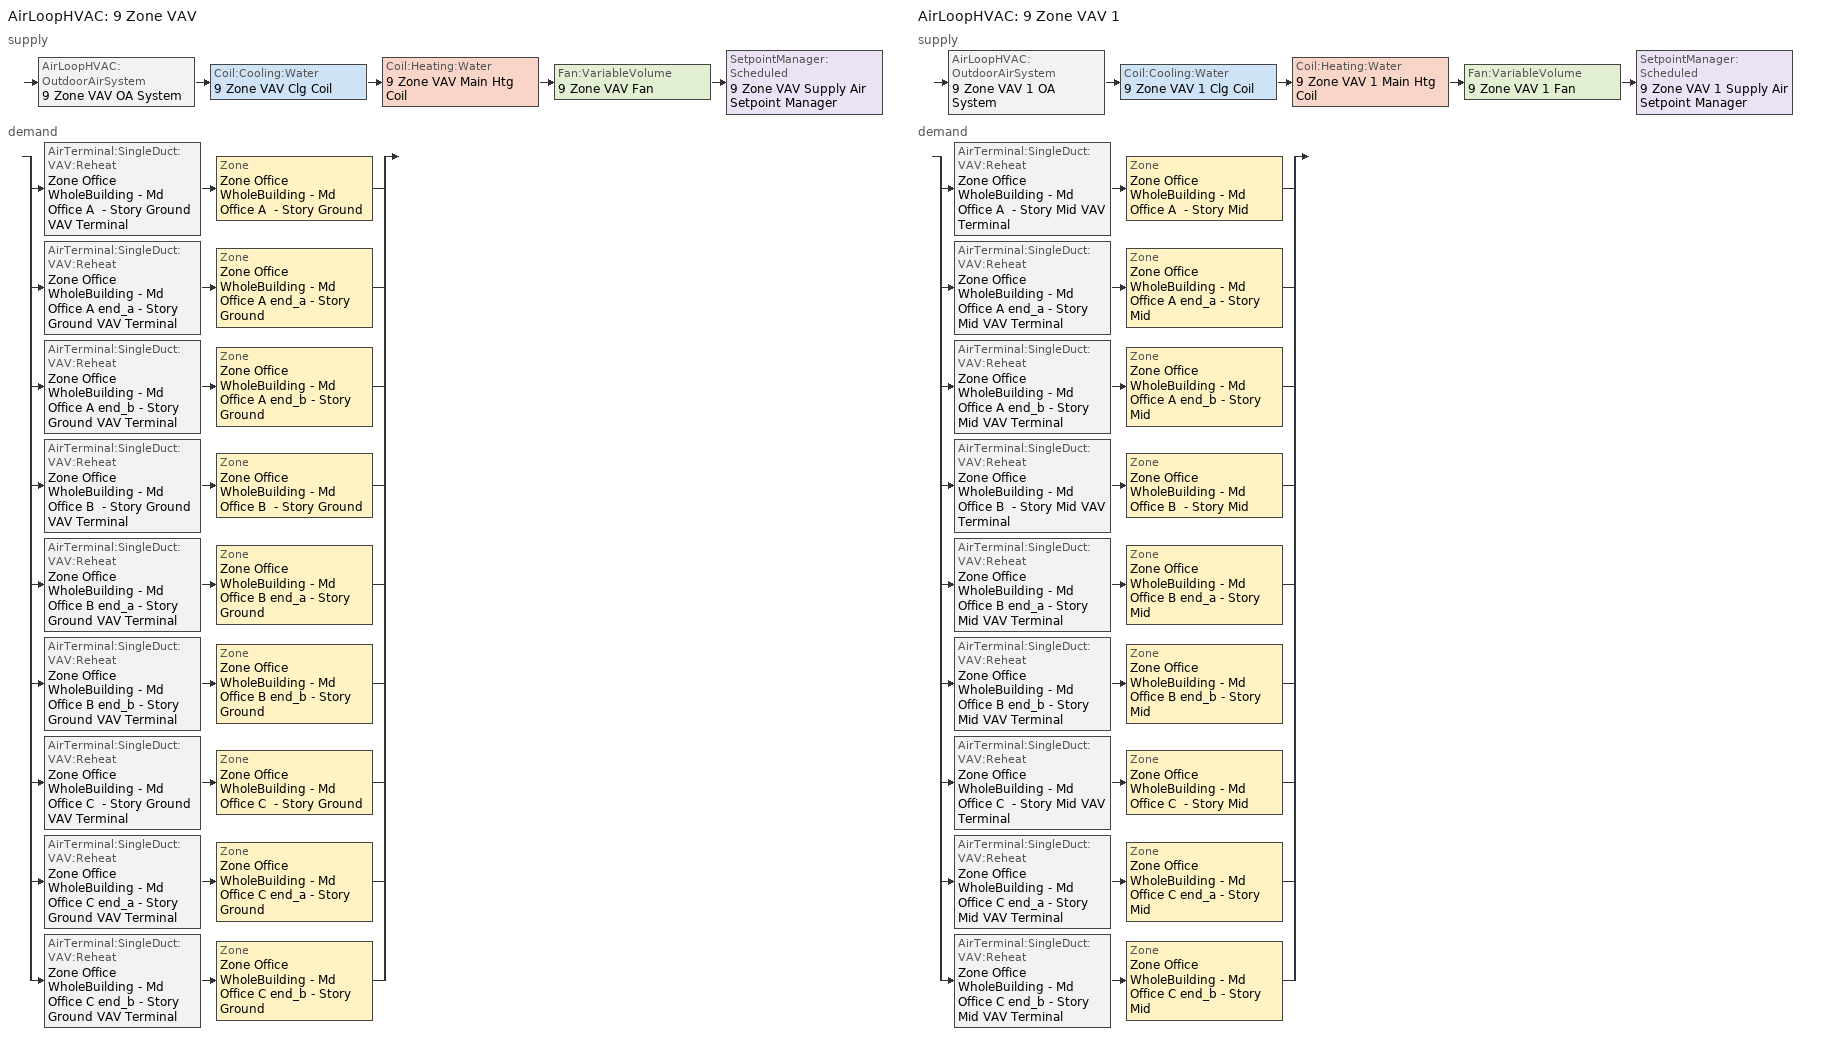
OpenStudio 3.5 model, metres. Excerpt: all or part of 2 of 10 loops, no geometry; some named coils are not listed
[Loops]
AirLoopHVAC '9 Zone VAV'
 supply: AirLoopHVAC:OutdoorAirSystem '9 Zone VAV OA System' > Coil:Cooling:Water '9 Zone VAV Clg Coil' > Coil:Heating:Water '9 Zone VAV Main Htg Coil' > Fan:VariableVolume '9 Zone VAV Fan' > SetpointManager:Scheduled '9 Zone VAV Supply Air Setpoint Manager'
 demand: split
  | AirTerminal:SingleDuct:VAV:Reheat 'Zone Office WholeBuilding - Md Office A  - Story Ground VAV Terminal' > Zone 'Zone Office WholeBuilding - Md Office A  - Story Ground'
  | AirTerminal:SingleDuct:VAV:Reheat 'Zone Office WholeBuilding - Md Office A end_a - Story Ground VAV Terminal' > Zone 'Zone Office WholeBuilding - Md Office A end_a - Story Ground'
  | AirTerminal:SingleDuct:VAV:Reheat 'Zone Office WholeBuilding - Md Office A end_b - Story Ground VAV Terminal' > Zone 'Zone Office WholeBuilding - Md Office A end_b - Story Ground'
  | AirTerminal:SingleDuct:VAV:Reheat 'Zone Office WholeBuilding - Md Office B  - Story Ground VAV Terminal' > Zone 'Zone Office WholeBuilding - Md Office B  - Story Ground'
  | AirTerminal:SingleDuct:VAV:Reheat 'Zone Office WholeBuilding - Md Office B end_a - Story Ground VAV Terminal' > Zone 'Zone Office WholeBuilding - Md Office B end_a - Story Ground'
  | AirTerminal:SingleDuct:VAV:Reheat 'Zone Office WholeBuilding - Md Office B end_b - Story Ground VAV Terminal' > Zone 'Zone Office WholeBuilding - Md Office B end_b - Story Ground'
  | AirTerminal:SingleDuct:VAV:Reheat 'Zone Office WholeBuilding - Md Office C  - Story Ground VAV Terminal' > Zone 'Zone Office WholeBuilding - Md Office C  - Story Ground'
  | AirTerminal:SingleDuct:VAV:Reheat 'Zone Office WholeBuilding - Md Office C end_a - Story Ground VAV Terminal' > Zone 'Zone Office WholeBuilding - Md Office C end_a - Story Ground'
  | AirTerminal:SingleDuct:VAV:Reheat 'Zone Office WholeBuilding - Md Office C end_b - Story Ground VAV Terminal' > Zone 'Zone Office WholeBuilding - Md Office C end_b - Story Ground'
AirLoopHVAC '9 Zone VAV 1'
 supply: AirLoopHVAC:OutdoorAirSystem '9 Zone VAV 1 OA System' > Coil:Cooling:Water '9 Zone VAV 1 Clg Coil' > Coil:Heating:Water '9 Zone VAV 1 Main Htg Coil' > Fan:VariableVolume '9 Zone VAV 1 Fan' > SetpointManager:Scheduled '9 Zone VAV 1 Supply Air Setpoint Manager'
 demand: split
  | AirTerminal:SingleDuct:VAV:Reheat 'Zone Office WholeBuilding - Md Office A  - Story Mid VAV Terminal' > Zone 'Zone Office WholeBuilding - Md Office A  - Story Mid'
  | AirTerminal:SingleDuct:VAV:Reheat 'Zone Office WholeBuilding - Md Office A end_a - Story Mid VAV Terminal' > Zone 'Zone Office WholeBuilding - Md Office A end_a - Story Mid'
  | AirTerminal:SingleDuct:VAV:Reheat 'Zone Office WholeBuilding - Md Office A end_b - Story Mid VAV Terminal' > Zone 'Zone Office WholeBuilding - Md Office A end_b - Story Mid'
  | AirTerminal:SingleDuct:VAV:Reheat 'Zone Office WholeBuilding - Md Office B  - Story Mid VAV Terminal' > Zone 'Zone Office WholeBuilding - Md Office B  - Story Mid'
  | AirTerminal:SingleDuct:VAV:Reheat 'Zone Office WholeBuilding - Md Office B end_a - Story Mid VAV Terminal' > Zone 'Zone Office WholeBuilding - Md Office B end_a - Story Mid'
  | AirTerminal:SingleDuct:VAV:Reheat 'Zone Office WholeBuilding - Md Office B end_b - Story Mid VAV Terminal' > Zone 'Zone Office WholeBuilding - Md Office B end_b - Story Mid'
  | AirTerminal:SingleDuct:VAV:Reheat 'Zone Office WholeBuilding - Md Office C  - Story Mid VAV Terminal' > Zone 'Zone Office WholeBuilding - Md Office C  - Story Mid'
  | AirTerminal:SingleDuct:VAV:Reheat 'Zone Office WholeBuilding - Md Office C end_a - Story Mid VAV Terminal' > Zone 'Zone Office WholeBuilding - Md Office C end_a - Story Mid'
  | AirTerminal:SingleDuct:VAV:Reheat 'Zone Office WholeBuilding - Md Office C end_b - Story Mid VAV Terminal' > Zone 'Zone Office WholeBuilding - Md Office C end_b - Story Mid'
[SizingPeriod:DesignDay] Barometric Pressure {Pa}=97784; Wind Speed {m/s}=2.8; Wind Direction {deg}=230; Rain Indicator=No; Snow Indicator=No; Day of Month=21; Day Type=SummerDesignDay; Daylight Saving Time Indicator=No; Humidity Condition Type=Wetbulb; Dry-Bulb Temperature Range Modifier Type=DefaultMultipliers; Solar Model Indicator=ASHRAETau
Name | Maximum Dry-Bulb Temperature {C} | Daily Dry-Bulb Temperature Range {deltaC} | Month | Wetbulb or DewPoint at Maximum Dry-Bulb {C} | ASHRAE Clear Sky Optical Depth for Beam Irradiance | ASHRAE Clear Sky Optical Depth for Diffuse Irradiance
Yeager August .4% Condns DB=>MCWB 1 | 34.7 | 10.9 | 8 | 23.3 | 0.437 | 2.189
Yeager August .4% Condns WB=>MCDB 1 | 30.5 | 10.9 | 8 | 25.7 | 0.437 | 2.189
Yeager December .4% Condns DB=>MCWB 1 | 20 | 9.1 | 12 | 14.1 | 0.326 | 2.578
Yeager December .4% Condns WB=>MCDB 1 | 18.7 | 9.1 | 12 | 15.5 | 0.326 | 2.578
Yeager February .4% Condns DB=>MCWB 1 | 21.8 | 9.8 | 2 | 13.9 | 0.334 | 2.503
Yeager February .4% Condns WB=>MCDB 1 | 19.9 | 9.8 | 2 | 15.2 | 0.334 | 2.503
Yeager January .4% Condns DB=>MCWB 1 | 20.7 | 9.2 | 1 | 14.7 | 0.321 | 2.555
Yeager January .4% Condns WB=>MCDB 1 | 19.2 | 9.2 | 1 | 15.8 | 0.321 | 2.555
Yeager July .4% Condns DB=>MCWB 1 | 35 | 10.7 | 7 | 23.7 | 0.461 | 2.1
Yeager July .4% Condns WB=>MCDB 1 | 31.8 | 10.7 | 7 | 26.1 | 0.461 | 2.1
Yeager June .4% Condns DB=>MCWB 1 | 33 | 11.2 | 6 | 22.3 | 0.45 | 2.089
Yeager June .4% Condns WB=>MCDB 1 | 29.8 | 11.2 | 6 | 25 | 0.45 | 2.089
Yeager March .4% Condns DB=>MCWB 1 | 27.3 | 11.5 | 3 | 16.2 | 0.362 | 2.41
Yeager March .4% Condns WB=>MCDB 1 | 25 | 11.5 | 3 | 17.3 | 0.362 | 2.41
Yeager May .4% Condns DB=>MCWB 1 | 31.3 | 12 | 5 | 21.3 | 0.401 | 2.228
Yeager May .4% Condns WB=>MCDB 1 | 28.4 | 12 | 5 | 23.5 | 0.401 | 2.228
Yeager November .4% Condns DB=>MCWB 1 | 25.1 | 11 | 11 | 16 | 0.328 | 2.595
Yeager November .4% Condns WB=>MCDB 1 | 22.1 | 11 | 11 | 17.8 | 0.328 | 2.595
Yeager October .4% Condns DB=>MCWB 1 | 28.6 | 12.4 | 10 | 18.8 | 0.369 | 2.418
Yeager October .4% Condns WB=>MCDB 1 | 25.7 | 12.4 | 10 | 21.5 | 0.369 | 2.418
Yeager September .4% Condns DB=>MCWB 1 | 32.9 | 11.4 | 9 | 20.8 | 0.397 | 2.349
Yeager September .4% Condns WB=>MCDB 1 | 28.3 | 11.4 | 9 | 23.7 | 0.397 | 2.349
[Sizing:Zone] Zone Cooling Design Supply Air Temperature Input Method=SupplyAirTemperature; Zone Cooling Design Supply Air Temperature {C}=12.7778; Zone Cooling Design Supply Air Temperature Difference {deltaC}=11.11; Zone Heating Design Supply Air Temperature Input Method=SupplyAirTemperature; Zone Heating Design Supply Air Temperature {C}=40; Zone Heating Design Supply Air Temperature Difference {deltaC}=11.11; Zone Cooling Design Supply Air Humidity Ratio {kg-H2O/kg-air}=0.0085; Zone Heating Design Supply Air Humidity Ratio {kg-H2O/kg-air}=0.008; Cooling Design Air Flow Method=DesignDayWithLimit; Heating Design Air Flow Method=DesignDay; Account for Dedicated Outdoor Air System=No; Dedicated Outdoor Air System Control Strategy=NeutralSupplyAir; Dedicated Outdoor Air Low Setpoint Temperature for Design {C}=autosize; Dedicated Outdoor Air High Setpoint Temperature for Design {C}=autosize; Zone Load Sizing Method=Sensible Load Only No Latent Load; Zone Latent Cooling Design Supply Air Humidity Ratio Input Method=HumidityRatioDifference; Zone Cooling Design Supply Air Humidity Ratio Difference {kgWater/kgDryAir}=0.005; Zone Latent Heating Design Supply Air Humidity Ratio Input Method=HumidityRatioDifference; Zone Humidification Design Supply Air Humidity Ratio Difference {kgWater/kgDryAir}=0.005; Design Minimum Zone Ventilation Efficiency=0
Zone Office WholeBuilding - Md Office A end_a - Story Ground; Zone Office WholeBuilding - Md Office B end_a - Story Ground; Zone Office WholeBuilding - Md Office C end_a - Story Ground; Zone Office WholeBuilding - Md Office A  - Story Ground; Zone Office WholeBuilding - Md Office B  - Story Ground; Zone Office WholeBuilding - Md Office C  - Story Ground; Zone Office WholeBuilding - Md Office A end_b - Story Ground; Zone Office WholeBuilding - Md Office B end_b - Story Ground; Zone Office WholeBuilding - Md Office C end_b - Story Ground; Zone Office WholeBuilding - Md Office A end_a - Story Mid; Zone Office WholeBuilding - Md Office B end_a - Story Mid; Zone Office WholeBuilding - Md Office C end_a - Story Mid; Zone Office WholeBuilding - Md Office A  - Story Mid; Zone Office WholeBuilding - Md Office B  - Story Mid; Zone Office WholeBuilding - Md Office C  - Story Mid; Zone Office WholeBuilding - Md Office A end_b - Story Mid; Zone Office WholeBuilding - Md Office B end_b - Story Mid; Zone Office WholeBuilding - Md Office C end_b - Story Mid
[Zone equipment]
Zone Office WholeBuilding - Md Office A end_a - Story Ground: Zone Office WholeBuilding - Md Office A end_a - Story Ground VAV Terminal
Zone Office WholeBuilding - Md Office B end_a - Story Ground: Zone Office WholeBuilding - Md Office B end_a - Story Ground VAV Terminal
Zone Office WholeBuilding - Md Office C end_a - Story Ground: Zone Office WholeBuilding - Md Office C end_a - Story Ground VAV Terminal
Zone Office WholeBuilding - Md Office A  - Story Ground: Zone Office WholeBuilding - Md Office A  - Story Ground VAV Terminal
Zone Office WholeBuilding - Md Office B  - Story Ground: Zone Office WholeBuilding - Md Office B  - Story Ground VAV Terminal
Zone Office WholeBuilding - Md Office C  - Story Ground: Zone Office WholeBuilding - Md Office C  - Story Ground VAV Terminal
Zone Office WholeBuilding - Md Office A end_b - Story Ground: Zone Office WholeBuilding - Md Office A end_b - Story Ground VAV Terminal
Zone Office WholeBuilding - Md Office B end_b - Story Ground: Zone Office WholeBuilding - Md Office B end_b - Story Ground VAV Terminal
Zone Office WholeBuilding - Md Office C end_b - Story Ground: Zone Office WholeBuilding - Md Office C end_b - Story Ground VAV Terminal
Zone Office WholeBuilding - Md Office A end_a - Story Mid: Zone Office WholeBuilding - Md Office A end_a - Story Mid VAV Terminal
Zone Office WholeBuilding - Md Office B end_a - Story Mid: Zone Office WholeBuilding - Md Office B end_a - Story Mid VAV Terminal
Zone Office WholeBuilding - Md Office C end_a - Story Mid: Zone Office WholeBuilding - Md Office C end_a - Story Mid VAV Terminal
Zone Office WholeBuilding - Md Office A  - Story Mid: Zone Office WholeBuilding - Md Office A  - Story Mid VAV Terminal
Zone Office WholeBuilding - Md Office B  - Story Mid: Zone Office WholeBuilding - Md Office B  - Story Mid VAV Terminal
Zone Office WholeBuilding - Md Office C  - Story Mid: Zone Office WholeBuilding - Md Office C  - Story Mid VAV Terminal
Zone Office WholeBuilding - Md Office A end_b - Story Mid: Zone Office WholeBuilding - Md Office A end_b - Story Mid VAV Terminal
Zone Office WholeBuilding - Md Office B end_b - Story Mid: Zone Office WholeBuilding - Md Office B end_b - Story Mid VAV Terminal
Zone Office WholeBuilding - Md Office C end_b - Story Mid: Zone Office WholeBuilding - Md Office C end_b - Story Mid VAV Terminal
[SetpointManager:Scheduled] Control Variable=Temperature; Schedule=Supply Air Temp - 55.0F
Name | Setpoint Node or NodeList
9 Zone VAV Supply Air Setpoint Manager | 9 Zone VAV Supply Outlet Node
9 Zone VAV 1 Supply Air Setpoint Manager | 9 Zone VAV 1 Supply Outlet Node
[AirLoopHVAC] Design Return Air Flow Fraction of Supply Air Flow=1
Name | Availability Schedule | Design Supply Air Flow Rate {m3/s}
9 Zone VAV | 9 Zone VAV Occ Sch | 0.74881
9 Zone VAV 1 | 9 Zone VAV 1 Occ Sch | 0.86116
[Sizing:System] Type of Load to Size On=Sensible; Central Heating Maximum System Air Flow Ratio=0.3; Preheat Design Temperature {C}=7.22222; Preheat Design Humidity Ratio {kg-H2O/kg-Air}=0.008; Precool Design Temperature {C}=12.7778; Precool Design Humidity Ratio {kg-H2O/kg-Air}=0.008; Central Cooling Design Supply Air Temperature {C}=12.7778; Central Heating Design Supply Air Temperature {C}=12.7778; Sizing Option=Coincident; 100% Outdoor Air in Cooling=No; 100% Outdoor Air in Heating=No; Central Cooling Design Supply Air Humidity Ratio {kg-H2O/kg-Air}=0.0085; Central Heating Design Supply Air Humidity Ratio {kg-H2O/kg-Air}=0.008; Cooling Design Air Flow Method=DesignDay; Heating Design Air Flow Method=DesignDay; System Outdoor Air Method=ZoneSum; Zone Maximum Outdoor Air Fraction=1; Cooling Supply Air Flow Rate Per Floor Area {m3/s-m2}=0.00996765; Cooling Fraction of Autosized Cooling Supply Air Flow Rate=1; Cooling Supply Air Flow Rate Per Unit Cooling Capacity {m3/s-W}=3.94755e-05; Heating Supply Air Flow Rate Per Floor Area {m3/s-m2}=0.00996765; Heating Fraction of Autosized Heating Supply Air Flow Rate=1; Heating Fraction of Autosized Cooling Supply Air Flow Rate=1; Heating Supply Air Flow Rate Per Unit Heating Capacity {m3/s-W}=3.15882e-05; Cooling Design Capacity Method=CoolingDesignCapacity; Cooling Design Capacity Per Floor Area {W/m2}=234.7; Fraction of Autosized Cooling Design Capacity=1; Heating Design Capacity Method=HeatingDesignCapacity; Heating Design Capacity Per Floor Area {W/m2}=157; Fraction of Autosized Heating Design Capacity=1; Central Cooling Capacity Control Method=OnOff; Occupant Diversity=0.95
Name | Design Outdoor Air Flow Rate {m3/s} | Cooling Design Capacity {W} | Heating Design Capacity {W}
9 Zone VAV | 0.74881 | 13223.77 | 2900.7
9 Zone VAV 1 | 0.86116 | 15052.36 | 2802.07
[Fan:VariableVolume] Availability Schedule=Always On Discrete; Fan Total Efficiency=0.56875; Pressure Rise {Pa}=996.356; Fan Power Minimum Flow Rate Input Method=Fraction; Fan Power Minimum Flow Fraction=0.25; Fan Power Minimum Air Flow Rate {m3/s}=0; Motor Efficiency=0.875; Motor In Airstream Fraction=1; Fan Power Coefficient 1=0.189848; Fan Power Coefficient 2=0.31447; Fan Power Coefficient 3=0.495682; Fan Power Coefficient 4=0; Fan Power Coefficient 5=0
Name | Maximum Flow Rate {m3/s}
9 Zone VAV Fan | 0.74881
9 Zone VAV 1 Fan | 0.86116
[Controller:OutdoorAir] Economizer Control Type=NoEconomizer; Economizer Control Action Type=ModulateFlow; Economizer Maximum Limit Dry-Bulb Temperature {C}=12.7778; Economizer Maximum Limit Enthalpy {J/kg}=64000; Lockout Type=LockoutWithHeating; Minimum Limit Type=FixedMinimum; High Humidity Control=No; Heat Recovery Bypass Control Type=BypassWhenWithinEconomizerLimits
Name | Minimum Outdoor Air Flow Rate {m3/s} | Maximum Outdoor Air Flow Rate {m3/s} | Minimum Outdoor Air Schedule | Controller Mechanical Ventilation
9 Zone VAV OA Controller | 0.4252 | 0.74881 | 9 Zone VAV_night_ventcycle_schedule | 9 Zone VAV Vent Controller
9 Zone VAV 1 OA Controller | 0.4108 | 0.86116 | 9 Zone VAV 1_night_ventcycle_schedule | 9 Zone VAV 1 Vent Controller
[Controller:MechanicalVentilation] Availability Schedule=Always On Discrete; System Outdoor Air Method=ZoneSum
9 Zone VAV Vent Controller; 9 Zone VAV 1 Vent Controller
[AirLoopHVAC:OutdoorAirSystem]
Name | Controller
9 Zone VAV OA System | 9 Zone VAV OA Controller
9 Zone VAV 1 OA System | 9 Zone VAV 1 OA Controller
[AirTerminal:SingleDuct:VAV:Reheat] Availability Schedule=Always On Discrete; Zone Minimum Air Flow Input Method=Constant; Constant Minimum Air Flow Fraction=0.3; Minimum Hot Water or Steam Flow Rate {m3/s}=0; Convergence Tolerance=0.001; Damper Heating Action=Normal; Maximum Flow per Zone Floor Area During Reheat {m3/s-m2}=AutoSize; Maximum Flow Fraction During Reheat=0.5; Maximum Reheat Air Temperature {C}=40; Control For Outdoor Air=No
Name | Maximum Air Flow Rate {m3/s} | Fixed Minimum Air Flow Rate {m3/s} | Reheat Coil | Maximum Hot Water or Steam Flow Rate {m3/s}
Zone Office WholeBuilding - Md Office A  - Story Ground VAV Terminal | 0.0984388 | 0.0295316 | Zone Office WholeBuilding - Md Office A  - Story Ground Reheat Coil | 3.24592e-05
Zone Office WholeBuilding - Md Office A end_a - Story Ground VAV Terminal | 0.0832068 | 0.024962 | Zone Office WholeBuilding - Md Office A end_a - Story Ground Reheat Coil | 3.76575e-05
Zone Office WholeBuilding - Md Office A end_b - Story Ground VAV Terminal | 0.0683157 | 0.0204947 | Zone Office WholeBuilding - Md Office A end_b - Story Ground Reheat Coil | 3.77421e-05
Zone Office WholeBuilding - Md Office B  - Story Ground VAV Terminal | 0.10456 | 0.0313672 | Zone Office WholeBuilding - Md Office B  - Story Ground Reheat Coil | 1.04023e-05
Zone Office WholeBuilding - Md Office B end_a - Story Ground VAV Terminal | 0.10432 | 0.0312965 | Zone Office WholeBuilding - Md Office B end_a - Story Ground Reheat Coil | 3.23203e-05
Zone Office WholeBuilding - Md Office B end_b - Story Ground VAV Terminal | 0.0822905 | 0.0246872 | Zone Office WholeBuilding - Md Office B end_b - Story Ground Reheat Coil | 3.24592e-05
Zone Office WholeBuilding - Md Office C  - Story Ground VAV Terminal | 0.0901681 | 0.0270504 | Zone Office WholeBuilding - Md Office C  - Story Ground Reheat Coil | 3.23203e-05
Zone Office WholeBuilding - Md Office C end_a - Story Ground VAV Terminal | 0.0768424 | 0.0230527 | Zone Office WholeBuilding - Md Office C end_a - Story Ground Reheat Coil | 3.75729e-05
Zone Office WholeBuilding - Md Office C end_b - Story Ground VAV Terminal | 0.0662653 | 0.0198796 | Zone Office WholeBuilding - Md Office C end_b - Story Ground Reheat Coil | 3.76575e-05
Zone Office WholeBuilding - Md Office A  - Story Mid VAV Terminal | 0.1106 | 0.0331794 | Zone Office WholeBuilding - Md Office A  - Story Mid Reheat Coil | 3.4366e-05
Zone Office WholeBuilding - Md Office A end_a - Story Mid VAV Terminal | 0.0945813 | 0.0283744 | Zone Office WholeBuilding - Md Office A end_a - Story Mid Reheat Coil | 4.02099e-05
Zone Office WholeBuilding - Md Office A end_b - Story Mid VAV Terminal | 0.0842462 | 0.0252739 | Zone Office WholeBuilding - Md Office A end_b - Story Mid Reheat Coil | 4.02938e-05
Zone Office WholeBuilding - Md Office B  - Story Mid VAV Terminal | 0.10877 | 0.0326303 | Zone Office WholeBuilding - Md Office B  - Story Mid Reheat Coil | 1.05828e-05
Zone Office WholeBuilding - Md Office B end_a - Story Mid VAV Terminal | 0.11726 | 0.0351786 | Zone Office WholeBuilding - Md Office B end_a - Story Mid Reheat Coil | 3.42292e-05
Zone Office WholeBuilding - Md Office B end_b - Story Mid VAV Terminal | 0.0970727 | 0.0291218 | Zone Office WholeBuilding - Md Office B end_b - Story Mid Reheat Coil | 3.4366e-05
Zone Office WholeBuilding - Md Office C  - Story Mid VAV Terminal | 0.10766 | 0.0322986 | Zone Office WholeBuilding - Md Office C  - Story Mid Reheat Coil | 3.42292e-05
Zone Office WholeBuilding - Md Office C end_a - Story Mid VAV Terminal | 0.0951527 | 0.0285458 | Zone Office WholeBuilding - Md Office C end_a - Story Mid Reheat Coil | 4.01261e-05
Zone Office WholeBuilding - Md Office C end_b - Story Mid VAV Terminal | 0.0828764 | 0.0248629 | Zone Office WholeBuilding - Md Office C end_b - Story Mid Reheat Coil | 4.02099e-05
[Schedule:Ruleset]
Name | Default Day Schedule | Summer Design Day Schedule | Winter Design Day Schedule
Supply Air Temp - 55.0F | Supply Air Temp - 55.0F Default
9 Zone VAV Occ Sch | 9 Zone VAV Occ Sch Default | 9 Zone VAV Occ Sch Summer Design Day | 9 Zone VAV Occ Sch Winter Design Day
9 Zone VAV 1 Occ Sch | 9 Zone VAV 1 Occ Sch Default | 9 Zone VAV 1 Occ Sch Summer Design Day | 9 Zone VAV 1 Occ Sch Winter Design Day
[Schedule:Day]
Supply Air Temp - 55.0F Default; autogen Supply Air Temp - 55.0F 0_day_sch; autogen Supply Air Temp - 55.0F 1_day_sch: Yes, 24, 0, 12.7778
9 Zone VAV Occ Sch Default; 9 Zone VAV 1 Occ Sch Default: 6, 5, 0, 19, 10, 1, 24, 0, 0
9 Zone VAV Occ Sch Winter Design Day; 9 Zone VAV Occ Sch Summer Design Day; 9 Zone VAV 1 Occ Sch Winter Design Day; 9 Zone VAV 1 Occ Sch Summer Design Day: 24, 0, 1
9 Zone VAV Occ Sch Saturday; 9 Zone VAV 1 Occ Sch Saturday: 6, 40, 0, 16, 37, 1, 24, 0, 0
9 Zone VAV Occ Sch Sunday; 9 Zone VAV 1 Occ Sch Sunday: 24, 0, 0
[Schedule:Rule]
autogen Supply Air Temp - 55.0F 0: Schedule Ruleset=Supply Air Temp - 55.0F; Rule Order=0; Day Schedule=autogen Supply Air Temp - 55.0F 0_day_sch; Apply Sunday=Yes; Apply Monday=Yes; Apply Tuesday=Yes; Apply Wednesday=Yes; Apply Thursday=Yes; Apply Friday=Yes; Apply Saturday=Yes; Date Specification Type=SpecificDates; Specific Month 1=1; Specific Day 1=2; Specific Month 2=1; Specific Day 2=9; Specific Month 3=1; Specific Day 3=16; Specific Month 4=1; Specific Day 4=23; Specific Month 5=1; Specific Day 5=30; Specific Month 6=2; Specific Day 6=6; Specific Month 7=2; Specific Day 7=13; Specific Month 8=2; Specific Day 8=20; Specific Month 9=2; Specific Day 9=27; Specific Month 10=3; Specific Day 10=6; Specific Month 11=3; Specific Day 11=13; Specific Month 12=3; Specific Day 12=20; Specific Month 13=3; Specific Day 13=27; Specific Month 14=4; Specific Day 14=3; Specific Month 15=4; Specific Day 15=10; Specific Month 16=4; Specific Day 16=17; Specific Month 17=4; Specific Day 17=24; Specific Month 18=5; Specific Day 18=1; Specific Month 19=5; Specific Day 19=8; Specific Month 20=5; Specific Day 20=15; Specific Month 21=5; Specific Day 21=22; Specific Month 22=5; Specific Day 22=29; Specific Month 23=6; Specific Day 23=5; Specific Month 24=6; Specific Day 24=12; Specific Month 25=6; Specific Day 25=19; Specific Month 26=6; Specific Day 26=26; Specific Month 27=7; Specific Day 27=3; Specific Month 28=7; Specific Day 28=10; Specific Month 29=7; Specific Day 29=17; Specific Month 30=7; Specific Day 30=24; Specific Month 31=7; Specific Day 31=31; Specific Month 32=8; Specific Day 32=7; Specific Month 33=8; Specific Day 33=14; Specific Month 34=8; Specific Day 34=21; Specific Month 35=8; Specific Day 35=28; Specific Month 36=9; Specific Day 36=4; Specific Month 37=9; Specific Day 37=11; Specific Month 38=9; Specific Day 38=18; Specific Month 39=9; Specific Day 39=25; Specific Month 40=10; Specific Day 40=2; Specific Month 41=10; Specific Day 41=9; Specific Month 42=10; Specific Day 42=16; Specific Month 43=10; Specific Day 43=23; Specific Month 44=10; Specific Day 44=30; Specific Month 45=11; Specific Day 45=6; Specific Month 46=11; Specific Day 46=13; Specific Month 47=11; Specific Day 47=20; Specific Month 48=11; Specific Day 48=27; Specific Month 49=12; Specific Day 49=4; Specific Month 50=12; Specific Day 50=11; Specific Month 51=12; Specific Day 51=18; Specific Month 52=12; Specific Day 52=25
autogen Supply Air Temp - 55.0F 1: Schedule Ruleset=Supply Air Temp - 55.0F; Rule Order=1; Day Schedule=autogen Supply Air Temp - 55.0F 1_day_sch; Apply Sunday=Yes; Apply Monday=Yes; Apply Tuesday=Yes; Apply Wednesday=Yes; Apply Thursday=Yes; Apply Friday=Yes; Apply Saturday=Yes; Date Specification Type=SpecificDates; Specific Month 1=1; Specific Day 1=3; Specific Month 2=1; Specific Day 2=10; Specific Month 3=1; Specific Day 3=17; Specific Month 4=1; Specific Day 4=24; Specific Month 5=1; Specific Day 5=31; Specific Month 6=2; Specific Day 6=7; Specific Month 7=2; Specific Day 7=14; Specific Month 8=2; Specific Day 8=21; Specific Month 9=2; Specific Day 9=28; Specific Month 10=3; Specific Day 10=7; Specific Month 11=3; Specific Day 11=14; Specific Month 12=3; Specific Day 12=21; Specific Month 13=3; Specific Day 13=28; Specific Month 14=4; Specific Day 14=4; Specific Month 15=4; Specific Day 15=11; Specific Month 16=4; Specific Day 16=18; Specific Month 17=4; Specific Day 17=25; Specific Month 18=5; Specific Day 18=2; Specific Month 19=5; Specific Day 19=9; Specific Month 20=5; Specific Day 20=16; Specific Month 21=5; Specific Day 21=23; Specific Month 22=5; Specific Day 22=30; Specific Month 23=6; Specific Day 23=6; Specific Month 24=6; Specific Day 24=13; Specific Month 25=6; Specific Day 25=20; Specific Month 26=6; Specific Day 26=27; Specific Month 27=7; Specific Day 27=4; Specific Month 28=7; Specific Day 28=11; Specific Month 29=7; Specific Day 29=18; Specific Month 30=7; Specific Day 30=25; Specific Month 31=8; Specific Day 31=1; Specific Month 32=8; Specific Day 32=8; Specific Month 33=8; Specific Day 33=15; Specific Month 34=8; Specific Day 34=22; Specific Month 35=8; Specific Day 35=29; Specific Month 36=9; Specific Day 36=5; Specific Month 37=9; Specific Day 37=12; Specific Month 38=9; Specific Day 38=19; Specific Month 39=9; Specific Day 39=26; Specific Month 40=10; Specific Day 40=3; Specific Month 41=10; Specific Day 41=10; Specific Month 42=10; Specific Day 42=17; Specific Month 43=10; Specific Day 43=24; Specific Month 44=10; Specific Day 44=31; Specific Month 45=11; Specific Day 45=7; Specific Month 46=11; Specific Day 46=14; Specific Month 47=11; Specific Day 47=21; Specific Month 48=11; Specific Day 48=28; Specific Month 49=12; Specific Day 49=5; Specific Month 50=12; Specific Day 50=12; Specific Month 51=12; Specific Day 51=19; Specific Month 52=12; Specific Day 52=26
9 Zone VAV Occ Sch Saturday Rule: Schedule Ruleset=9 Zone VAV Occ Sch; Rule Order=1; Day Schedule=9 Zone VAV Occ Sch Saturday; Apply Saturday=Yes; Date Specification Type=DateRange; Start Month=1; Start Day=1; End Month=12; End Day=31
9 Zone VAV Occ Sch Sunday Rule: Schedule Ruleset=9 Zone VAV Occ Sch; Rule Order=0; Day Schedule=9 Zone VAV Occ Sch Sunday; Apply Sunday=Yes; Date Specification Type=DateRange; Start Month=1; Start Day=1; End Month=12; End Day=31
9 Zone VAV 1 Occ Sch Saturday Rule: Schedule Ruleset=9 Zone VAV 1 Occ Sch; Rule Order=1; Day Schedule=9 Zone VAV 1 Occ Sch Saturday; Apply Saturday=Yes; Date Specification Type=DateRange; Start Month=1; Start Day=1; End Month=12; End Day=31
9 Zone VAV 1 Occ Sch Sunday Rule: Schedule Ruleset=9 Zone VAV 1 Occ Sch; Rule Order=0; Day Schedule=9 Zone VAV 1 Occ Sch Sunday; Apply Sunday=Yes; Date Specification Type=DateRange; Start Month=1; Start Day=1; End Month=12; End Day=31
[Schedule:Constant] Value=1
Always On Discrete; 9 Zone VAV_night_ventcycle_schedule; 9 Zone VAV 1_night_ventcycle_schedule
